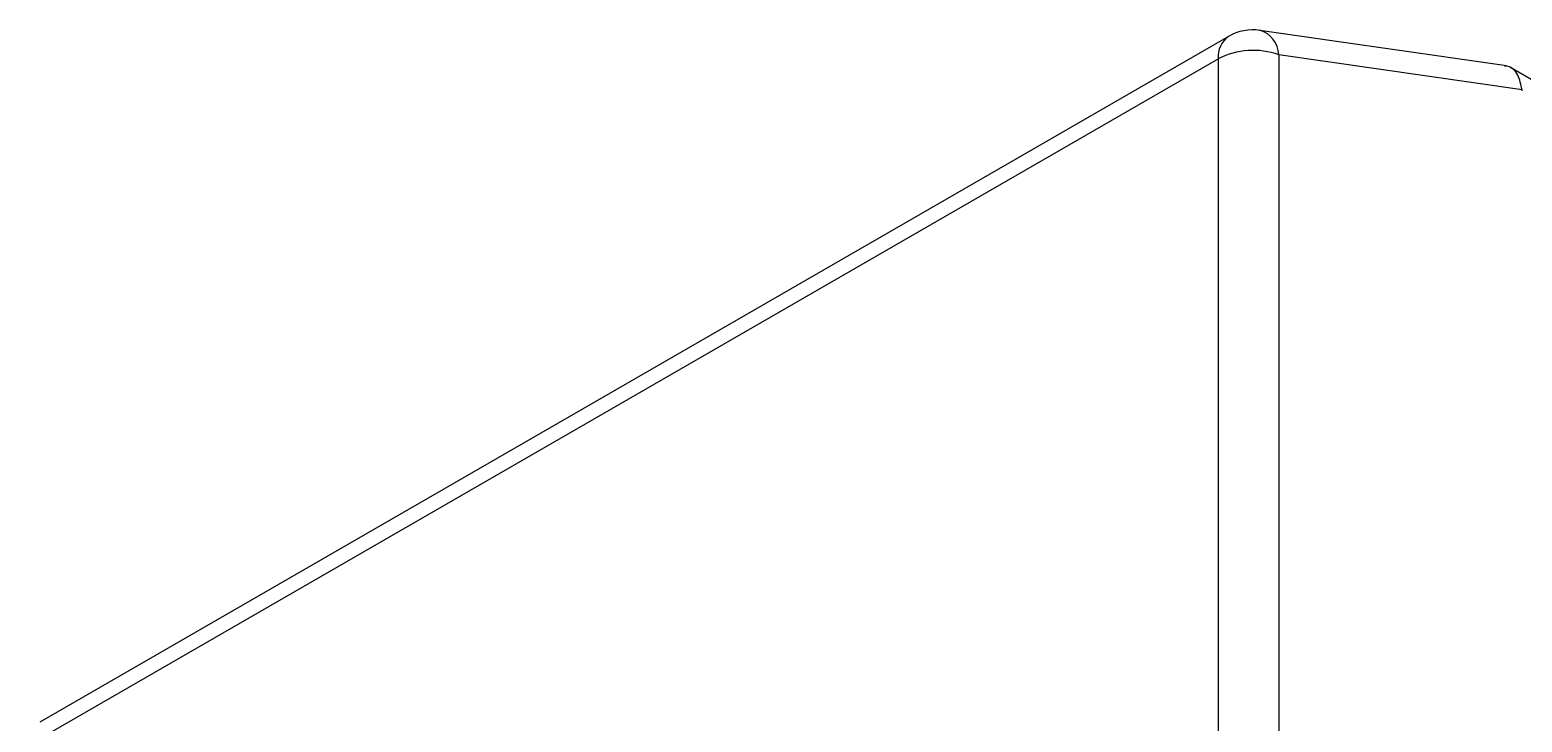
# Model space of a CAD drawing. Header units: millimetres. Extents: x 206 to 880, y 122 to 722.
# Drawn here: x 745.89 to 775.91, y 263.03 to 276.96 of the extents above; entities that cross this region are included whole.
import ezdxf

# ---------------------------------------------------------------- set-up
doc = ezdxf.new("R2010")
doc.units = ezdxf.units.MM

msp = doc.modelspace()

# ---------------------------------------------------------------- linework, layer by layer
at = {"color": 7, "linetype": 'Continuous', "lineweight": 25}
for p, q in [((770.005, 276.83), (746.097, 263.027)), ((775.599, 276.235), (770.637, 276.951)), ((769.802, 276.38), (745.893, 262.577)), ((769.802, 240.747), (769.802, 276.38)), ((771.018, 276.46), (771.018, 240.827)), ((775.912, 275.753), (771.018, 276.46)), ((778.533, 274.553), (775.666, 276.208))]:
    msp.add_line(p, q, dxfattribs=at)
for centre, radius, start, end in [((770.296, 276.427), 0.497, 125.8473, 185.4649), ((770.497, 275.978), 0.983, 81.7896, 119.9973), ((770.478, 276.435), 0.541, 2.6478, 72.8359), ((770.502, 275.008), 1.54, 70.4595, 117.0636)]:
    msp.add_arc(centre, radius, start, end, dxfattribs=at)
for points, knots in [([(775.912, 275.753), (775.889, 275.858), (775.84, 276.076), (775.693, 276.228), (775.584, 276.227), (775.561, 276.227)], [0, 0, 0, 0, 0.423164, 0.876825, 1, 1, 1, 1]), ([(775.913, 275.733), (775.913, 275.736), (775.913, 275.743), (775.912, 275.75), (775.912, 275.753)], [0, 0, 0, 0, 0.559219, 1, 1, 1, 1])]:
    msp.add_open_spline(points, degree=3, knots=knots, dxfattribs=at)

doc.saveas('drawing.dxf')
